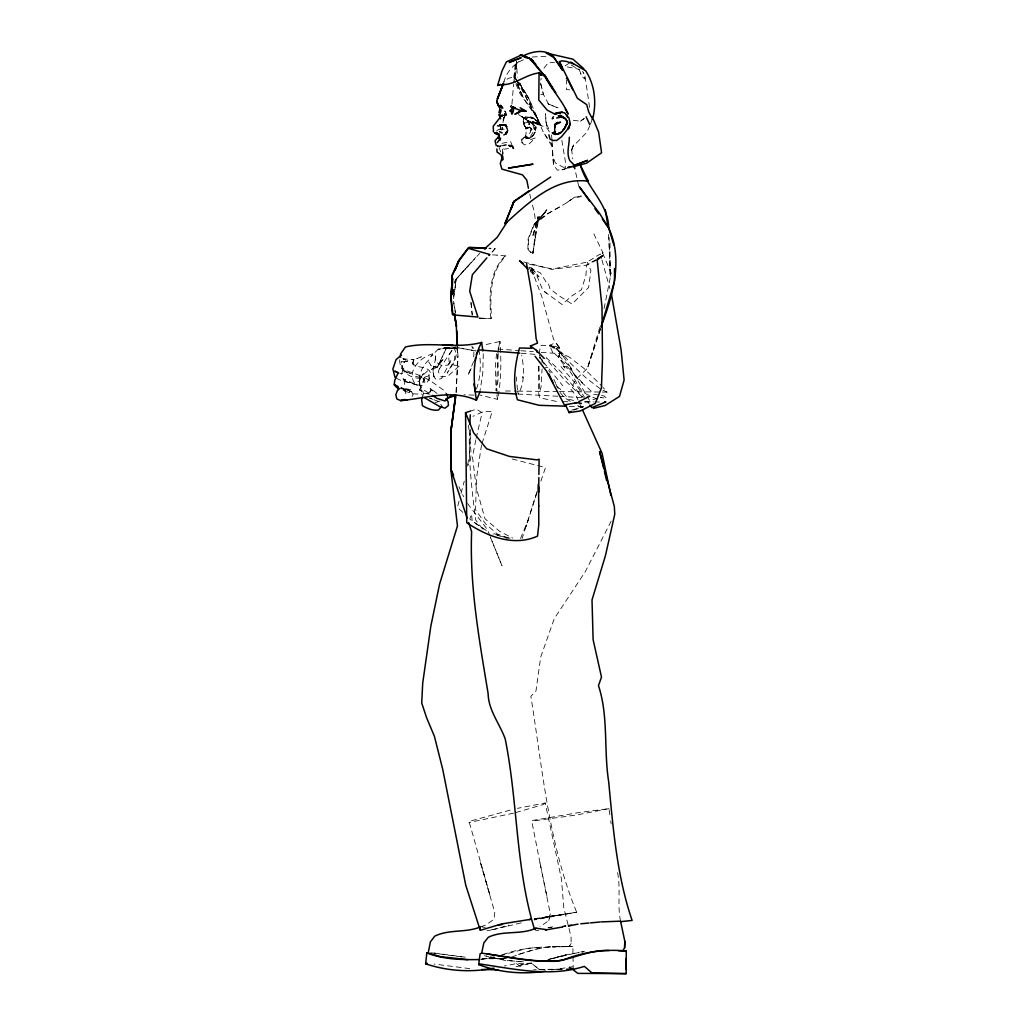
<?xml version="1.0" encoding="UTF-8"?>
<svg xmlns="http://www.w3.org/2000/svg" width="1025" height="1025" viewBox="0 0 1025 1025"><rect width="100%" height="100%" fill="white"/><g stroke="black" fill="none" stroke-linecap="round" stroke-linejoin="round"><path stroke-width="0.75" stroke-dasharray="5 3.75" d="M557.792 396.265L518.24 394.074C524.941 382.722 524.134 368.039 521.674 355.432M538.971 366.079L539.791 391.358L541.059 386.925L542.071 368.974M503.736 117.568L502.929 122.757M538.471 366.361L538.497 391.665L539.457 397.687L559.214 402.069M483.275 353.843L482.724 373.664L479.803 392.37M473.729 356.918L473.87 352.292L471.833 346.335L475.023 349.794M470.475 429.526L470.347 436.33C469.168 446.054 474.088 457.778 467.31 466.208M468.246 425.144L470.283 436.202L469.437 455.677L467.605 464.709M456.01 392.498L457.791 356.674M456.266 392.344L457.996 356.764L457.56 347.577M514.601 78.861L515.152 63.063L516.126 63.114L513.499 78.272L515.293 82.525M503.659 117.734L503.454 120.514L504.646 116.094L503.096 119.31L506.76 114.326L504.774 111.02L505.504 111.661M511.936 104.178L513.615 84.05M545.966 123L545.428 113.762L546.748 126.113L545.966 123L549.631 130.572M496.523 353.651L495.421 366.245L496.049 390.871C500.956 374.727 495.293 357.328 500.046 341.466L484.236 344.938M497.766 354.368L496.689 386.63L497.625 399.366L479.982 395.061M497.907 352.779L500.046 341.466C501.327 360.723 501.302 380.377 497.625 399.366L496.83 395.125M502.814 154.122L502.429 148.394M534.486 128.522L535.742 127.472L535.229 132.097C533.551 136.62 528.503 140.463 523.993 137.209L521.789 140.425L521.853 142.232L524.326 144.807L528.58 144.435L535.383 137.914L528.926 140.258M502.596 156.21L503.019 151.905M525.633 137.107L526.132 132.11L525.735 136.107L524.877 136.684L527.337 136.966L523.993 137.209L521.789 140.425L522.161 143.398L521.366 139.067M535.562 128.458L534.217 129.842L534.717 127.459L536.318 127.228L533.026 123.718L526.837 120.924L529.259 121.334L536.318 127.228L535.229 132.097L532.513 136.107L530.309 138.273L526.965 138.285M550.553 142.552L551.783 143.602L553.538 165.192L557.395 170.099L561.995 169.843L565.07 168.907L565.672 163.321L561.79 140.002M513.768 82.589L514.422 76.734L508.221 78.425L503.852 81.846M532.846 253.585L535.447 236.378L532.846 253.585C534.807 237.134 537.779 220.183 532.077 204.116M516.895 62.832L515.011 79.194L514.576 77.413L516.895 62.832L516.549 63.704L518.701 61.526M501.827 130.072L502.173 127.228L502.173 128.817M535.306 237.236L538.023 216.647L532.449 237.159L536.933 222.656L546.85 209.715L533.807 224.936L528.118 238.774L527.875 249.754L530.694 252.457L533.589 251.791L533.564 252.727L533.717 251.791L530.937 252.445L528.221 249.741L528.49 238.761L534.192 224.911L547.145 209.702L537.177 222.643L539.227 216.467L535.357 237.236M454.101 289.242L453.473 293.893L454.101 289.229L453.575 292.343M539.24 353.894L540.329 345.835L541.546 345.297L550.169 345.963L555.998 349.487L558.868 346.476L559.932 352.523L558.689 357.392L565.185 366.886M453.524 298.647L456.561 278.826L472.41 261.234M453.665 296.34L456.368 278.851L475.728 257.493M454.869 283.028L455.369 279.915L479.764 253.29M500.2 129.317L500.61 126.485L500.021 129.381M532.769 135.672L535.229 132.097L532.962 134.313M515.895 83.947L520.098 93.877L534.832 114.762L534.089 112.276L540.995 125.562M480.635 863.293L490.104 895.85L469.066 821.461L512.948 809.353M406.899 389.872L410.372 391.127C410.218 393.69 400.391 389.436 407.54 389.667L411.691 391.896L413.049 394.651L411.576 397.431M475.831 439.789L472.499 457.022L476.266 487.644L484.979 518.727L499.559 531.296L512.679 538.099M476.138 438.213L482.122 412.768L476.394 409.206L470.475 411.089M520.546 538.535L528.042 520.226M604.071 308.563L610.349 277.211L609.939 240.478M540.828 80.117L541.2 78.246M548.798 920.604L550.502 912.967L548.798 920.604L540.034 926.754M589.593 107.369L584.929 75.632L582.559 71.34M459.059 501.11L457.445 507.247L464.184 513.717M461.058 493.435L464.274 481.148M559.932 352.523L558.689 357.392L582.994 383.388M599.856 327.244L587.363 368.488L575.512 379.686L570.938 389.333L576.101 395.74L578.049 400.058M422.441 397.188L423.658 393.203L419.584 389.692L424.107 379.481L424.209 377.674L423.133 382.248L424.107 379.481L423.363 377.021L429.373 380.224L426.874 382.697L429.116 378.827L428.975 374.099L429.167 378.468L432.191 382.03L443.389 390L446.413 393.741M537.01 491.462L526.145 526.209M536.857 493.115L522.122 538.548M600.535 328.5L587.363 368.488L601.368 326.206M540.88 481.148L545.505 467.554L512.013 458.957M526.363 525.107L525.3 527.824M503.723 82.474C506.452 71.776 514.486 62.717 525.018 59.181M481.519 444.965L476.523 477.945L475.549 509.873L485.914 524.236L497.586 534.204L508.618 537.894M482.032 443.505L492.282 411.333L482.954 411.743L472.935 416.329M530.412 137.978L526.337 138.247L529.284 137.901C532.731 133.596 536.024 128.292 532.18 123.884L527.337 120.886L528.695 121.193M404.683 362.081L401.147 361.453L401.544 363.824L404.683 362.081L404.106 361.428M541.149 352.408L562.533 353.804L569.362 357.11L583.904 368.359L602.021 386.194M590.426 124.281L591.925 120.181M558.638 357.302L552.783 352.011M539.252 124.243L536.575 120.617L532.001 117.977L528.4 117.234L523.48 118.913L523.621 123.179L526.004 128.919L529.963 124.051L528.016 121.027L532.936 123.782M473.576 361.556L467.887 375.393L472.627 365.553M572.975 953.673L572.86 946.459L563.507 946.562M450.039 348.551L458.995 347.923L476.087 350.947L458.995 347.923L446.272 348.359L437.303 367.257L427.387 370.973L421.39 376.777L423.389 373.638L419.379 380.864L414.689 383.273C405.9 370.858 422.082 355.239 434.472 353.535L430.692 356.521L438.175 349.307L451.512 347.27M589.823 125.627L586.787 132.404L572.475 146.934L571.45 151.431L573.513 144.922L571.63 149.509L572.757 158.849M446.272 348.359L437.303 367.257L434.831 366.976M476.471 389.026C480.699 377.187 481.148 363.773 479.188 351.357M528.067 121.091L529.207 124.717L529.195 123.999L526.004 128.919L523.186 121.398L524.723 127.818L523.839 123.09L524.71 122.898M611.182 521.148L585.301 571.643L554.23 618.728L540.713 657.051L535.972 690.978L530.86 696.359C542.584 768.878 548.465 843.703 576.665 912.263L543.352 917.465L576.665 912.263L534.153 919.95M496.51 131.046L498.803 129.278M524.723 118.567L525.133 117.785C523.429 119.976 524.044 115.876 527.478 116.517L532.513 117.298L536.229 120.373M539.996 862.896L531.655 820.628L577.921 812.71L608.991 808.648L609.849 814.772M504.505 114.941L505.146 113.813L505.03 114.813L506.645 114.992L504.825 114.018L506.645 114.992M506.76 114.326L504.3 116.645L506.171 114.121M551.962 139.964L551.642 135.377L547.068 128.202L540.828 125.498L537.331 118.9L538.202 120.54M571.104 943.474L569.195 946.575L571.104 943.474L571.092 936.786L563.737 907.586L561.521 879.412L545.236 802.972L517.407 808.353M543.967 68.188L548.196 62.845L554.525 62.256M526.888 127.805L527.401 127.074L526.004 128.919M505.12 255.968C488.4 272.535 489.412 296.891 490.796 318.596L478.637 318.186M405.798 390.089L404.721 390.474M503.839 115.415L505.146 113.813M492.026 252.047L495.024 248.652L488.963 248.229M492.205 252.047L495.203 248.652L489.13 248.217M399.673 359.788C399.366 371.255 410.743 379.135 421.557 378.174L429.219 375.688L430.615 372.959L429.257 370.435C424.478 366.117 417.072 368.154 412.524 363.58L414.484 366.566L413.229 363.35L413.382 359.237L412.268 363.375L414.049 359.685L421.377 356.803L416.522 358.712M396.201 377.994C403.594 382.914 413.652 382.094 420.545 387.104L421.506 391.588L418.149 394.048L413.203 393.805L402.197 390.397M533.807 224.936C545.146 212.483 561.751 207.588 574.41 197.184L581.213 196.736L580.317 193.084M534.192 224.911L547.76 213.674L561.495 205.871M545.236 802.972L543.237 804.561L515.05 812.787M529.015 138.401L523.993 137.209L526.004 137.401M431.961 368.962L438.252 364.259L443.863 358.276L437.303 367.257L430.449 365.4L431.256 365.848L428.245 361.21L429.462 359.429C422.005 365.682 417.905 375.919 419.75 385.567L423.697 389.91L429.949 393.933M505.018 114.07L504.377 113.57M573.347 120.271L580.342 121.206L583.827 118.669M552.757 352.574L549.861 346.143L558.868 346.476M499.265 129.662L503.826 129.073L505.146 131.085M528.118 138.721L529.284 137.901L527.439 138.631M567.312 202.361L574.154 197.197L581.213 196.736M569.375 62.999L564.506 66.33L579.497 69.38M580.342 121.206L584.698 118.323M601.739 397.226L600.381 397.521L606.697 398.225L603.904 395.868L601.355 395.548M529.489 264.207L552.577 269.011L587.158 262.131L600.278 253.957L601.521 258.467M524.736 118.157L523.48 118.913L523.673 118.029L528.093 117.196L532.206 118.182M602.918 252.739L602.277 253.111L602.918 252.739L593.859 233.905M596.102 259.607L586.633 265.116L551.86 269.383L521.033 261.208M401.774 368.129L401.992 365.887L403.299 369.615L407.053 372.242L412.524 373.869M597.165 259.902L586.633 265.116L585.967 275.148L581.47 289.703L571.63 296.033L562.136 304.553L542.891 290.447L535.345 272.073L529.246 267.743M405.862 361.338L405.247 361.62L407.912 360.941L405.926 361.453L403.004 358.801L414.049 359.685L409.526 359.647M501.942 143.308L510.617 141.655L511.834 144.627M608.991 808.648L576.55 814.978L531.334 821.204M549.861 346.143L549.464 345.284L555.922 342.632L560.201 348.974L553.513 339.16L541.777 296.507L530.527 266.628L539.035 276.917L529.015 269.114M565.07 168.907L572.091 166.242M598.574 395.086L593.667 394.266C586.582 384.593 574.884 380.121 570.938 367.873L557.408 354.266M516.523 63.409L516.395 61.526L517.407 77.157M572.129 166.088L561.995 169.843L571.617 167.229M571.976 410.038L583.52 406.707L573.731 410.128M511.616 957.068C525.825 951.905 540.342 946.933 555.614 946.664L539.816 947.958L516.228 955.069M581.636 407.168L582.354 406.925L568.99 406.348M480.661 926.831L485.773 925.075L493.973 919.271L494.793 912.506L480.443 862.397M435.189 402.633L440.25 400.993M502.762 954.698C523.096 946.895 544.903 946.639 566.364 946.677M491.5 929.201L493.102 929.611L508.72 925.165M499.982 955.543L527.465 948.368L542.071 947.1M494.691 957.03L481.148 959.528M597.729 398.264L589.695 400.608L570.4 368.077L571.873 369.231M547.927 959.72L565.813 954.877L584.468 951.597M553.257 958.362L566.018 954.89L546.991 959.746M552.949 958.401L579.42 952.225M563.212 365.694L565.044 367.988L563.212 365.694L560.739 366.335L574.167 381.902L584.532 397.29M493.755 957.055L481.917 959.157M516.164 966.678L531.334 963.141L539.329 969.535L531.334 963.141L516.472 963.59L504.415 965.973M513.563 813.184L468.861 822.537M493.102 929.611L506.35 926.421M507.823 926.062L522.417 922.564M508.426 148.574L504.082 149.189L502.135 147.895M534.192 919.476L563.378 914.338M502.852 115.492L506.094 114.941L505.44 114.185M551.424 969.983L572.591 966.806M548.067 927.728L550.899 927.241M482.442 958.734L504.915 958.401M534.922 918.951L556.242 915.44L534.807 919.015M501.878 958.926L508.631 957.837M523.839 123.09L532.475 121.667L540.149 124.435L531.821 121.309L539.368 123.73L535.921 120.309M449.962 347.398L438.175 349.307L455.83 346.898M411.537 373.715L409.526 373.228M534.73 918.669L537.523 918.208M558.1 915.171L564.916 914.095M534.268 918.784L554.576 915.735M548.324 927.522L552.718 926.895M505.03 114.813L504.684 113.813M526.312 95.53L527.785 96.888L522.827 89.406M486.926 930.598L491.09 930.098M548.401 927.638L551.386 927.292M400.519 388.642L408.437 389.923L400.468 387.886L403.209 388.475L401.134 388.36L404.311 384.644L405.131 379.788L405.759 381.646L402.992 378.776L416.675 384.823L422.659 385.49L424.773 382.62L424.786 381.057C420.698 372.728 409.628 373.779 403.03 368.449L401.928 365.374L402.851 370.192L401.287 374.727L403.453 373.523L400.019 373.548M535.639 930.738L538.676 930.495M415.599 376.354L422.3 377.982M580.893 951.93L583.827 951.751M532.244 57.016L543.16 56.401L549.041 57.259M409.757 391.96L409.68 390.768M416.675 384.823L408.091 382.415L409.295 382.684M572.834 946.511L552.77 946.921M407.54 389.667L411.691 391.896L407.54 389.667L401.377 389.526L405.221 391.14L406.297 395.355M562.482 969.317L533.551 969.778M539.06 969.471L562.289 969.125M552.872 946.716L566.953 946.511M502.391 958.887L481.929 958.593M473.998 395.099L463.992 394.804M479.277 318.109L491.539 318.519C490.219 296.814 489.271 272.483 505.978 255.93L497.01 255.212M585.16 401.864L592.604 401.915M562.892 401.697L570.848 401.749M584.327 401.851L593.385 401.915M594.897 401.928L599.42 401.967M505.415 390.973L516.357 391.102M517.92 391.114L557.882 391.563M559.458 391.576L600.676 392.037M602.264 392.062L607.018 392.114L603.02 387.386M523.339 961.809L504.915 960.374L484.518 955.787M564.083 366.386L566.543 366.438L566.722 367.898C575.538 375.816 576.908 391.191 589.093 395.304M507.016 538.061L493.127 533.384M582.354 406.925L579.458 406.758L576.217 404.375M510.143 538.138L506.452 538.035L493.089 534.038M540.764 94.377L543.442 94.492L548.67 104.217L560.009 108.752M545.428 367.565L547.76 367.667M569.708 89.79L566.518 89.623L566.377 80.117M559.381 396.342L581.623 397.585M429.821 394.138L427.809 394.023L431.602 389.692L430.064 392.178L431.41 387.655L432.447 390.961L430.116 388.193L437.175 393.536M497.817 349.038L519.393 350.627M520.931 350.729L533.333 351.652M492.538 254.866L497.881 255.161M521.251 353.253L536.741 354.483M570.938 367.873C565.018 359.468 559.881 348.615 549.464 345.284M523.16 376.854L522.468 376.79L522.955 377.994M500.213 126.152L497.112 125.87L500.559 126.165L501.789 127.625M520.931 961.732L506.452 960.361L486.286 955.928M430.782 952.763L462.672 957.068M410.679 389.551L400.468 387.886M479.559 318.122L483.531 318.557M469.809 968.638L434.075 964.038M478.982 318.173L482.89 318.621M465.158 957.171L432.358 952.75M423.658 393.203L427.476 393.677L419.584 389.692L422.326 395.086M482.211 927.023L485.312 927.407M528.093 117.196L527.414 117.106L532.001 117.977M572.988 166.857L567.837 166.358L563.481 167.344L555.319 162.898L552.693 155.672L552.168 147.831M573.577 400.442L568.734 399.302L559.829 388.642L555.986 386.258M544.493 291.638L546.568 293.291M525.62 137.901L526.607 138.144M408.373 382.402L403.632 380.736M433.882 399.712L439.315 401.723L441.852 406.297M420.327 376.47L422.031 377.738M548.477 104.063L558.061 107.766M432.653 399.302L429.552 398.097L432.986 399.571L431.307 398.494M597.332 399.148L590.144 395.919M518.483 114.544L527.773 120.642L540.828 125.498L528.669 98.233L518.624 83.076M403.004 358.801L406.041 360.121L400.506 357.353M602.943 390.141L607.018 392.114M407.143 373.049L403.466 369.858M529.733 267.333L540.559 273.111L546.222 282.195L548.093 282.618L549.861 288.563L558.42 295.354L572.027 304.041L588.645 287.461L590.887 270.498L587.158 262.131M550.976 345.502L566.492 355.893M529.348 121.424L533.026 123.718M571.245 64.985L579.509 70.161L581.713 76.132L584.839 79.079L584.16 74.018M540.418 124.73L540.828 125.498L527.491 120.847L520.162 115.428L527.773 120.642M563.507 356.457L562.174 355.547L558.1 347.027L554.461 350.089L556.998 349.038L562.558 355.585M486.363 530.489L472.218 521.097L471.5 514.025L469.796 519.111L483.672 529.143M536.357 120.502L532.423 117.555L536.575 120.617M516.472 963.59L520.61 966.742M600.227 388.821L585.723 377.61L570.566 363.286L562.533 353.804M455.331 347.193L457.586 348.987L454.921 360.89L447.143 373.164L454.395 360.07L455.459 351.434L453.076 345.399M546.222 357.584L561.226 372.19L583.212 397.662M582.123 396.803L564.993 380.506L545.941 358.686M569.58 966.831L571.617 968.458M547.786 103.23L549.092 104.499M570.259 401.3L564.288 397.572L560.15 392.537M539.957 357.84C538.074 356.008 541.597 359.89 539.957 357.84L562.751 385.695M516.677 80.783C524.992 95.12 538.048 119.707 542.75 130.944L547.324 137.965M530.143 271.279L533.346 274.431L528.81 267.141M526.261 118.067L527.145 118.964L526.888 117.76M515.921 79.438L514.422 76.734L517.868 80.706M504.915 111.097L505.812 112.237M467.49 503.454L487.387 529.528L489.732 535.332M482.608 528.99L475.728 520.072C471.718 489.181 468.053 458.226 469.681 427.002M548.631 370.614L550.335 372.857M587.248 401.159L589.055 403.748M516.087 79.258L514.422 76.734L516.126 79.207M516.972 80.437L522.058 87.868L519.239 83.025M534.845 114.672L537.638 118.733L527.196 99.681L520.316 83.845M514.422 76.734L517.779 81.808M516.92 80.514L528.592 98.157L519.572 82.666M518.227 84.755C520.662 98.259 531.668 106.984 537.638 118.733M555.845 384.042L559.535 391.23M583.481 72.852L583.955 73.608M551.822 146.05L543.173 131.866M535.05 114.557L530.783 106.485L529.336 99.72L531.642 104.973M553.756 379.417L555.717 383.196M541.982 359.877L545.223 366.297M534.281 113.647L534.832 114.762M458.931 486.67L463.582 496.677M578.702 401.505L581.303 407.271M516.933 83.499L523.339 97.849L515.588 80.603M602.597 252.932L612.194 275.533M499.124 148.061L500.738 151.918M490.322 537.1L502.019 565.826L490.322 536.78M580.56 73.3L580.97 74.441M539.393 355.111L540.495 358.161M540.559 83.063L543.442 94.492L540.777 83.947M601.944 259.966L609.849 288.537M529.758 194.058L530.758 198.44M578.702 186.127L575.14 169.996M546.953 896.26L539.906 862.422L550.284 913.813M620.561 921.155C617.076 904.96 621.035 888.073 617.396 871.775M517.663 391.102L518.24 394.074M517.433 389.884L516.395 376.969M455.497 312.574L453.614 301.273M454.946 310.562L455.407 313.304M453.691 302.977L454.716 309.191M610.708 820.897L611.143 823.972M541.815 358.712L542.084 362.991M471.064 302.516L472.333 314.931M470.885 302.516L472.141 314.944M552.078 141.501L553.538 165.192M534.755 128.356L534.794 129.022M457.368 347.513L457.714 356.828M608.555 234.469L610.349 277.211L609.042 237.557M573.026 956.556L573.218 969.009M531.245 129.086L530.156 132.712L528.9 133.66L531.232 130.175L530.694 127.728L531.245 129.086M435.394 357.712C435.407 364.887 429.398 374.099 436.458 379.66L441.519 378.609L451.09 360.134L447.72 365.143L441.352 365.451L435.92 362.043L435.369 355.906L435.394 357.712M455.356 279.915L454.946 283.015L455.369 279.915M439.584 368.552L438.188 371.562L441.198 376.828L447.63 376.418L460.238 365.118L454.306 365.323L449.168 361.748L448.489 355.483L453.024 348.987L439.584 368.552M529.207 127.151L527.273 128.65L529.579 126.959L532.001 129.483L529.207 127.151M409.552 382.415L410.372 382.632L409.552 382.415M531.334 963.141L520.662 964.986L531.45 963.205M448.745 347.923L443.889 347.475L457.586 348.987L448.745 347.923M433.959 376.867L432.934 370.999L433.959 376.867M419.75 385.567L419.52 375.419L419.75 385.567"/><path stroke-width="1.5" d="M571.617 968.458L577.728 973.378L626.16 973.635L626.249 958.298M626.185 969.573L626.275 950.905C604.571 948.996 582.815 951.956 562.623 960.233C537.395 963.577 512.013 957.773 487.131 953.916M451.73 288.409L451.807 275.776L458.803 260.683L454.933 270.421M573.539 63.87L566.479 61.41L561.841 60.859L559.432 61.615L577.37 98.259L586.723 104.64L588.709 111.93L591.489 117.106L592.437 117.273L592.078 119.4M538.561 492.705L538.612 486.542M538.766 483.646L538.855 477.535M538.894 474.472L539.112 459.187L537.113 459.892L509.438 456.42L486.657 448.783L473.653 432.806L465.555 412.652L470.475 411.089M559.586 133.481C566.184 128.356 555.486 138.055 552.411 132.827L554.666 132.635L554.858 124.473L557.459 122.436L554.858 124.473L554.871 127.164M535.024 929.496L535.908 928.176L546.658 929.688M470.321 414.843L469.809 424.081M622.636 951.046L624.584 947.856L624.84 941.347L620.561 921.155L601.163 921.923M452.525 282.528L452.038 294.675L452.166 275.738L459.136 260.657L468.348 248.332L469.527 247.512L486.093 248.012L485.427 248.614L485.568 247.973M428.54 951.264L430.372 941.898L434.677 936.209C449.027 929.009 465.991 933.07 480.661 926.831M624.584 947.856L624.84 941.347M451.987 288.64L452.525 277.98L450.718 296.058L452.371 314.303L454.985 314.803M481.852 952.135L483.877 942.821L488.31 937.26C503.249 930.047 520.841 935.197 535.908 928.176M496.882 148.997L497.035 152.007L501.148 154.877L501.942 157.927L500.29 163.564L501.866 169.112L522.455 174.839L526.773 180.093L528.426 188.216M452.563 279.466L450.898 296.033L452.986 315.008M493.896 968.151C471.436 972.635 447.323 971.149 425.657 963.808L426.823 952.942L428.296 952.392M498.547 137.991L498.855 135.185M573.5 165.704L587.428 160.412L573.5 165.704L573.295 164.077L569.887 160.72C566.018 153.02 569.464 145.012 569.311 137.235M545.403 971.136C523.262 974.634 499.636 972.674 478.713 964.615L480.097 953.788L481.571 953.173C506.119 956.415 530.566 961.796 555.473 961.271C573.539 958.862 590.31 949.509 608.991 950.534M455.587 395.663L450.757 432.063L450.936 470.27L457.458 525.966L439.584 584.096L430.82 626.262L422.71 683.098L421.723 703.009L426.515 717.5L434.395 736.283L442.672 769.096L465.76 885.241L480.213 930.111M502.468 155.954L501.93 159.99L502.404 157.273M455.625 397.072L450.91 431.794L450.987 469.924L450.808 431.525L455.664 395.33L445.875 398.892M400.173 356.803L400.685 353.817L405.452 346.975C430.449 341.107 456.727 349.205 481.622 342.427L482.865 350.986M475.036 360.774L475.626 357.635M593.155 116.812C596.55 101.257 594.462 84.217 585.634 70.738L570.669 62.115M498.97 112.519L499.828 109.393M485.389 247.973L485.248 248.639L485.927 248.012L469.207 247.525L467.874 248.358L458.931 260.209L454.972 270.28M489.207 254.495L488.976 255.52L489.86 254.546L468.348 248.332M614.142 282.721L601.022 327.013M499.905 140.438L500.597 138.119L497.304 142.565M497.958 84.319L502.032 70.866L506.401 61.859L521.827 54.85L531.347 59.219L535.793 64.229M422.441 397.188L421.621 399.84L422.441 405.708C427.194 408.437 432.96 411.051 438.521 409.987L441.852 406.297M601.368 326.206L602.367 323.183C613.488 293.137 622.905 258.736 608.722 228.05C608.427 203.693 586.941 188.19 580.611 165.653L588.376 181.207L587.428 180.912M503.211 83.973L497.317 98.887L503.595 83.179L496.664 101.296L498.176 104.896L501.558 108.009M510.963 209.126L513.845 201.528L529.182 190.727M511.027 209.126L513.935 201.515L550.656 177.03M513.935 201.515L505.21 223.629C528.375 203.027 554.627 176.697 588.376 181.207M513.845 201.528L504.851 223.642L507.157 221.631M499.79 107.804L500.174 106.895L499.316 107.497M567.043 123.602L567.478 122.577L566.133 124.922L566.479 124.333M398.084 386.579L394.497 384.631L399.378 388.731L397.367 390.666L395.804 394.74L396.854 398.981L400.711 400.583C426.028 398.482 451.692 389.013 476.42 400.224L479.803 392.37M507.759 130.444L506.055 133.763L503.813 134.928M397.815 373.715L394.83 380.096L394.151 384.952L398.43 389.039M566.453 124.397L565.082 127.164L567.53 122.475M501.917 145.627L502.199 145.627M526.543 263.502L531.796 294.111L536.152 338.66L537.51 343.132L530.425 346.002L536.421 350.307L537.292 352.485M565.582 127.062L561.982 131.559M481.622 342.427C471.961 359.66 473.512 381.262 476.42 400.224M553.359 116.748L552.219 118.708L553.039 118.528M476.215 354.496L478.982 349.922L519.778 353.138M501.981 115.018L493.23 126.28L493.448 131.828M507.132 222.002L497.215 237.339L484.415 249.037M510.553 106.831L511.347 105.639M512.167 107.625L513.487 106.92C514.499 108.688 512.077 116.068 511.513 113.711L512.064 107.932M567.927 128.817L561.457 136.773L556.78 140.463L552.77 140.425L549.977 139.118L548.926 134.813M511.232 145.499L510.386 146.203L508.823 145.281L510.514 146.613M497.356 133.724L496.138 132.609L499.213 134.39L497.625 133.391M486.862 257.877L472.346 274.726L469.706 291.267L477.932 317.058L455.946 315.136M496.202 133.903L497.855 134.595L494.46 132.866L496.472 133.57M510.757 110.2L510.066 110.956L510.757 110.2L511.975 113.532M563.199 129.65L564.737 128.074M401.518 355.111L396.086 359.57L392.882 369.038L395.009 377.354M555.178 114.031L555.307 113.134L561.264 112.084L564.801 112.942M500.341 146.024L499.393 146.767L500.251 146.357M532.846 60.898L531.347 59.219L520.226 54.953L528.836 58.028M510.309 146.139L510.488 145.409L510.822 146.139M518.688 112.443L521.648 110.418L523.134 110.931L521.648 110.418L518.804 112.571L519.778 110.918L518.804 112.571L514.845 114.211L521.648 110.418M503.672 145.435L506.042 144.897M557.023 113.186L555.896 113.916L562.418 112.276M479.841 927.317L480.405 930.303L501.507 923.973L531.155 919.258M597.46 258.812L602.867 255.661L597.165 259.902L602.008 307.141L602.495 358.097L601.444 388.001L595.269 403.427L580.393 410.961L568.76 412.665L571.143 411.307M531.347 59.219L530.258 59.834L532.577 61.167L542.904 73.736L552.783 88.842M574.858 168.715L574.32 166.14L572.988 166.857L586.633 163.154L601.585 152.763L598.626 132.148L592.437 117.273M524.557 55.196C533.589 51.237 544.993 48.969 553.18 56.26L562.379 69.738M554.627 133.429L557.1 134.057L559.342 133.263L557.498 134.185L552.411 132.827L554.973 132.93L553.846 132.225L555.102 131.584M581.367 403.427L576.87 402.62L564.391 404.977L546.581 371.217L535.088 356.303M578.984 401.569L589.798 396.162M558.907 116.03L561.815 116.414L565.493 118.708L561.905 116.299L558.907 116.03L565.493 118.708L567.056 121.155M556.421 124.153L560.547 122.18L558.253 122.667M497.855 925.408L498.983 925.139M478.713 964.615L480.136 964.012C514.576 968.997 550.246 977.414 584.352 966.37L591.95 972.904L626.16 973.635M500.584 84.409L497.586 85.587L499.226 84.678C513.961 86.062 525.005 74.556 539.06 72.929L545.364 76.465C551.732 89.88 562.456 100.758 568.119 114.031L565.313 108.868M425.657 963.808L427.092 963.257M513.474 107.753L520.277 110.418L525.338 110.943L521.699 110.905L525.338 110.943M557.1 134.057L559.342 133.263M502.852 115.492L500.482 116.312L502.98 115.389M564.942 926.164L565.608 926.062L562.674 926.6M555.704 133.66L558.253 133.903M568.619 925.959L578.023 924.114M455.459 395.073L449.834 396.688L456.048 395.355M404.734 399.417L400.711 400.583L407.22 399.776M593.36 408.36L605.058 405.516L619.51 396.444L624.11 380.096L621.112 349.845L611.502 294.547M499.944 924.934L502.532 924.383M568.222 127.946L570.272 123.782L568.567 128.843L568.503 126.959M545.403 929.983L562.353 927.036M556.652 117.99L559.599 117.503M529.195 919.566L530.156 919.412M571.168 925.216L568.35 925.665M575.179 402.851L576.947 402.646M515.139 107.625L512.308 107.318L513.563 107.484M621.252 921.59L632.118 920.437C616.819 875.734 613.155 828.328 608.658 781.614C603.661 749.839 608.607 716.308 598.472 685.571L601.496 677.115L593.116 639.664L592.014 599.945L605.429 555.691L614.782 514.127L614.321 506.414L599.612 451.666L603.687 468.425M524.198 111.366L526.004 111.187L520.149 107.74M590.528 922.897L599.945 922M523.058 56.183L524.07 56.093M588.965 923.038L580.791 923.768M604.507 402.005L605.954 401.928L591.758 407.617L589.952 405.029M566.722 969.24L571.899 969.099M622.418 951.149L626.275 950.905M505.748 125.088L506.632 126.536L505.748 125.088L499.508 125.024L505.748 125.088L507.324 129.214M479.662 959.541C461.968 959.913 443.453 959.451 426.823 952.942M498.035 969.842L481.763 969.496M570.079 969.035L573.218 969.009M560.06 116.133L561.008 116.222M618.318 950.739L622.572 950.88M565.928 406.208L539.163 405.311L517.42 399.788C512.359 383.145 514.973 364.554 519.483 347.988L530.617 348.257M516.638 393.984L475.19 391.691L473.947 383.901M467.746 959.682L440.391 956.645L429.18 953.224M499.803 109.239L501.161 110.123L499.457 116.004L498.842 114.364M566.364 78.528L567.299 78.656M523.058 110.764L524.172 110.956L522.109 110.879M520.277 110.418L523.134 110.931M513 107.394L514.665 108.112L512.795 107.266M559.317 116.197L561.931 116.709M556.062 133.801L557.677 134.365M558.241 115.953L560.778 116.914M524.403 110.482L526.004 111.187M396.931 372.152L394.689 371.153L398.687 372.946M499.457 131.584L502.148 132.955M531.706 60.718L543.135 74.466M523.48 56.413L526.222 57.848M555.409 114.454L547.171 110.111L538.778 100.04L539.06 72.929L541.29 75.056M567.325 115.466L567.876 117.465L565.364 113.557M432.319 395.419L437.034 398.392L444.876 400.98L447.348 398.93L447.81 396.829L446.413 393.741M424.542 397.751L439.93 406.746L445.081 408.155L448.425 405.49L448.13 401.505L446.106 399.596M523.147 263.399L519.496 260.798L528.016 269.191M573.577 165.55L574.32 166.14M501.34 106.907L502.045 107.484M583.84 68.739L572.937 59.181L546.12 52.992L553.974 57.554L562.584 70.456M536.344 350.396L544.237 358.417M559.381 112.955L560.239 113.865L559.996 112.66M502.878 108.112L500.418 105.255L501.686 107.305M539.06 72.929L541.11 75.389M499.713 117.503L500.661 118.81M589.426 200.926L579.317 186.717L599.458 213.238L608.722 228.05L613.821 244.873M594.948 208.677L598.613 213.841M602.29 219.004L608.722 228.05M498.176 104.896L496.664 101.296L497.535 103.576M565.339 118.785L567.004 121.181M544.48 74.658L555.832 92.839M530.425 346.002L531.77 348.41M511.988 145.665L513.538 148.535L512.513 146.434M567.44 78.912L572.898 89.957M496.241 145.665L495.037 140.771L499.47 135.595L498.586 138.426L498.778 135.531M565.928 405.849L568.593 411.422M548.952 374.138L552.911 382.556M453.627 475.241L450.974 469.514L467.093 518.009M586.133 116.812L589.644 124.409M582.597 410.141L602.085 453.357L610.874 495.434M559.432 61.615L561.751 66.92M498.15 105.267L498.714 106.613M468.604 522.558L471.628 531.655C469.501 586.338 479.264 639.895 488.105 693.477C488.451 710.44 499.598 723.483 505.184 738.846C517.856 801.601 515.511 866.855 534.243 928.471M568.811 117.529L570.22 123.359M604.417 471.474L606.646 480.61M454.741 315.444L456.548 326.168M502.045 155.8L502.737 159.887L502.596 156.21M456.394 326.129L454.37 313.893L456.317 326.181L457.227 346.104M605.262 209.6L608.043 226.602M456.766 330.755L457.483 346.053M465.555 412.652L466.747 522.724C487.195 536.331 513.576 546.978 537.536 536.113L538.791 524.762L538.714 505.825M538.753 506.004L538.484 484.069L538.548 492.09M614.488 268.537L614.59 281.183M507.029 131.892L505.735 132.737L507.029 131.892L506.055 133.763L507.029 131.892M497.817 145.755L497.599 146.46L497.817 145.755M566.594 124.089L567.286 122.436L566.594 124.089M512.577 60.898L509.194 62.525L521.174 57.733L512.577 60.898M532.757 164.205L508.528 168.1L532.757 164.205M449.347 345.246L442.518 345.015L453.076 345.399L449.347 345.246M532.577 61.167L531.629 60.526L532.475 61.116"/></g></svg>
